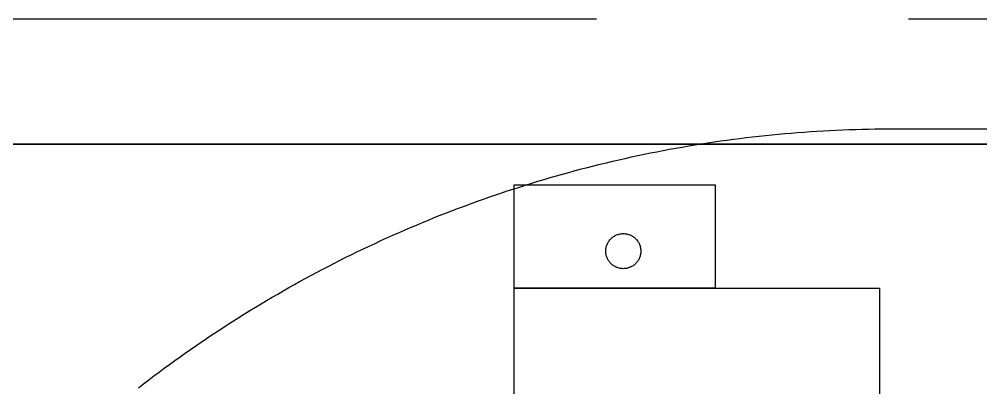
# Model space of a CAD drawing. Header units: millimetres. Extents: x 340 to 1003762, y 22 to 362022.
# Drawn here: x 421.0177 to 421.403, y 90.198 to 90.3456 of the extents above; entities that cross this region are included whole.
import ezdxf
from ezdxf.xclip import XClip

# ---------------------------------------------------------------- set-up
doc = ezdxf.new("R2010")
doc.units = ezdxf.units.MM
doc.header["$XCLIPFRAME"] = 0
doc.linetypes.add('LSBB_P_002 - PLANTA 1° NIVEL SALA DE VENTAS$0$DASHDOT2', pattern=[0.5, 0.25, -0.125, 0, -0.125])
for name, color, linetype in [('LSBB_P_002 - PLANTA 1° NIVEL SALA DE VENTAS$0$A-Equipamiento acero inox', 8, 'Continuous'), ('LSBB_P_002 - PLANTA 1° NIVEL SALA DE VENTAS$0$A-TRAS-EQPM', 8, 'Continuous'), ('LSBB_P_002 - PLANTA 1° NIVEL SALA DE VENTAS$0$E-TABIQUE-CAMARA', 1, 'Continuous'), ('LSBB_P_002 - PLANTA 1° NIVEL SALA DE VENTAS$0$EJES', 8, 'LSBB_P_002 - PLANTA 1° NIVEL SALA DE VENTAS$0$DASHDOT2'), ('XREF', 7, 'Continuous')]:
    doc.layers.add(name, color=color, linetype=linetype)

# ---------------------------------------------------------------- blocks, each defined once
blk = doc.blocks.new('LSBB_P_002 - PLANTA 1° NIVEL SALA DE VENTAS$0$laminadora')
at = {"layer": 'LSBB_P_002 - PLANTA 1° NIVEL SALA DE VENTAS$0$A-TRAS-EQPM'}
for p, q in [((-175652.943, 30498.563), (-175683.087, 30498.563)), ((-175653.835, 30498.565), (-175654.094, 30498.563)), ((-175653.576, 30498.566), (-175653.835, 30498.565)), ((-175653.318, 30498.566), (-175653.576, 30498.566)), ((-175653.059, 30498.564), (-175653.318, 30498.566)), ((-175652.8, 30498.561), (-175653.059, 30498.564)), ((-175652.541, 30498.557), (-175652.8, 30498.561)), ((-175652.283, 30498.551), (-175652.541, 30498.557)), ((-175652.024, 30498.544), (-175652.283, 30498.551)), ((-175651.765, 30498.535), (-175652.024, 30498.544)), ((-175651.507, 30498.525), (-175651.765, 30498.535)), ((-175651.248, 30498.514), (-175651.507, 30498.525)), ((-175650.99, 30498.501), (-175651.248, 30498.514)), ((-175650.732, 30498.487), (-175650.99, 30498.501)), ((-175650.473, 30498.472), (-175650.732, 30498.487)), ((-175650.215, 30498.455), (-175650.473, 30498.472)), ((-175649.957, 30498.437), (-175650.215, 30498.455)), ((-175649.699, 30498.418), (-175649.957, 30498.437)), ((-175649.441, 30498.397), (-175649.699, 30498.418)), ((-175649.183, 30498.375), (-175649.441, 30498.397)), ((-175648.926, 30498.352), (-175649.183, 30498.375)), ((-175648.668, 30498.327), (-175648.926, 30498.352)), ((-175648.411, 30498.301), (-175648.668, 30498.327)), ((-175648.153, 30498.273), (-175648.411, 30498.301)), ((-175647.896, 30498.244), (-175648.153, 30498.273)), ((-175647.639, 30498.214), (-175647.896, 30498.244)), ((-175647.382, 30498.183), (-175647.639, 30498.214)), ((-175647.126, 30498.15), (-175647.382, 30498.183)), ((-175646.869, 30498.115), (-175647.126, 30498.15)), ((-175646.613, 30498.08), (-175646.869, 30498.115)), ((-175646.357, 30498.043), (-175646.613, 30498.08)), ((-175646.101, 30498.005), (-175646.357, 30498.043)), ((-175645.845, 30497.965), (-175646.101, 30498.005)), ((-175645.59, 30497.924), (-175645.845, 30497.965)), ((-175645.335, 30497.882), (-175645.59, 30497.924)), ((-175645.08, 30497.838), (-175645.335, 30497.882)), ((-175644.825, 30497.793), (-175645.08, 30497.838)), ((-175644.57, 30497.747), (-175644.825, 30497.793)), ((-175644.316, 30497.699), (-175644.57, 30497.747)), ((-175644.062, 30497.65), (-175644.316, 30497.699)), ((-175643.808, 30497.599), (-175644.062, 30497.65)), ((-175643.554, 30497.548), (-175643.808, 30497.599)), ((-175643.301, 30497.495), (-175643.554, 30497.548)), ((-175643.048, 30497.44), (-175643.301, 30497.495)), ((-175642.796, 30497.385), (-175643.048, 30497.44)), ((-175642.543, 30497.328), (-175642.796, 30497.385)), ((-175642.291, 30497.269), (-175642.543, 30497.328)), ((-175642.039, 30497.21), (-175642.291, 30497.269)), ((-175641.788, 30497.149), (-175642.039, 30497.21)), ((-175641.537, 30497.086), (-175641.788, 30497.149)), ((-175641.286, 30497.023), (-175641.537, 30497.086)), ((-175641.035, 30496.958), (-175641.286, 30497.023)), ((-175640.785, 30496.892), (-175641.035, 30496.958)), ((-175640.536, 30496.824), (-175640.785, 30496.892)), ((-175640.286, 30496.755), (-175640.536, 30496.824)), ((-175640.037, 30496.685), (-175640.286, 30496.755)), ((-175639.788, 30496.614), (-175640.037, 30496.685)), ((-175639.54, 30496.541), (-175639.788, 30496.614)), ((-175639.292, 30496.467), (-175639.54, 30496.541)), ((-175639.045, 30496.391), (-175639.292, 30496.467)), ((-175638.798, 30496.315), (-175639.045, 30496.391)), ((-175646.396, 30496.329), (-175646.396, 30492.186)), ((-175638.345, 30496.329), (-175646.396, 30496.329)), ((-175638.551, 30496.237), (-175638.798, 30496.315)), ((-175638.305, 30496.157), (-175638.551, 30496.237)), ((-175638.345, 30492.186), (-175638.345, 30496.329)), ((-175638.059, 30496.077), (-175638.305, 30496.157)), ((-175637.813, 30495.995), (-175638.059, 30496.077)), ((-175637.568, 30495.912), (-175637.813, 30495.995)), ((-175637.324, 30495.827), (-175637.568, 30495.912)), ((-175637.08, 30495.741), (-175637.324, 30495.827)), ((-175636.836, 30495.654), (-175637.08, 30495.741)), ((-175636.593, 30495.566), (-175636.836, 30495.654)), ((-175636.35, 30495.476), (-175636.593, 30495.566)), ((-175636.108, 30495.386), (-175636.35, 30495.476)), ((-175635.866, 30495.294), (-175636.108, 30495.386)), ((-175635.625, 30495.2), (-175635.866, 30495.294)), ((-175635.384, 30495.105), (-175635.625, 30495.2)), ((-175635.143, 30495.01), (-175635.384, 30495.105)), ((-175634.904, 30494.912), (-175635.143, 30495.01)), ((-175634.664, 30494.814), (-175634.904, 30494.912)), ((-175634.426, 30494.714), (-175634.664, 30494.814)), ((-175634.187, 30494.613), (-175634.426, 30494.714)), ((-175633.95, 30494.511), (-175634.187, 30494.613)), ((-175633.713, 30494.408), (-175633.95, 30494.511)), ((-175643.3, 30494.059), (-175643.318, 30494.03)), ((-175643.28, 30494.087), (-175643.3, 30494.059)), ((-175643.259, 30494.115), (-175643.28, 30494.087)), ((-175643.236, 30494.141), (-175643.259, 30494.115)), ((-175643.212, 30494.166), (-175643.236, 30494.141)), ((-175643.187, 30494.189), (-175643.212, 30494.166)), ((-175643.161, 30494.212), (-175643.187, 30494.189)), ((-175643.134, 30494.233), (-175643.161, 30494.212)), ((-175643.106, 30494.253), (-175643.134, 30494.233)), ((-175643.077, 30494.272), (-175643.106, 30494.253)), ((-175643.047, 30494.289), (-175643.077, 30494.272)), ((-175643.016, 30494.304), (-175643.047, 30494.289)), ((-175642.984, 30494.318), (-175643.016, 30494.304)), ((-175642.952, 30494.33), (-175642.984, 30494.318)), ((-175642.92, 30494.341), (-175642.952, 30494.33)), ((-175642.886, 30494.35), (-175642.92, 30494.341)), ((-175642.853, 30494.358), (-175642.886, 30494.35)), ((-175642.819, 30494.364), (-175642.853, 30494.358)), ((-175642.784, 30494.368), (-175642.819, 30494.364)), ((-175642.75, 30494.371), (-175642.784, 30494.368)), ((-175642.716, 30494.371), (-175642.75, 30494.371)), ((-175642.681, 30494.371), (-175642.716, 30494.371)), ((-175642.647, 30494.368), (-175642.681, 30494.371)), ((-175642.612, 30494.364), (-175642.647, 30494.368)), ((-175642.579, 30494.358), (-175642.612, 30494.364)), ((-175642.545, 30494.35), (-175642.579, 30494.358)), ((-175642.512, 30494.341), (-175642.545, 30494.35)), ((-175642.479, 30494.33), (-175642.512, 30494.341)), ((-175642.447, 30494.318), (-175642.479, 30494.33)), ((-175642.415, 30494.304), (-175642.447, 30494.318)), ((-175642.384, 30494.289), (-175642.415, 30494.304)), ((-175642.354, 30494.272), (-175642.384, 30494.289)), ((-175642.325, 30494.253), (-175642.354, 30494.272)), ((-175642.297, 30494.233), (-175642.325, 30494.253)), ((-175642.27, 30494.212), (-175642.297, 30494.233)), ((-175642.244, 30494.189), (-175642.27, 30494.212)), ((-175642.219, 30494.166), (-175642.244, 30494.189)), ((-175642.195, 30494.141), (-175642.219, 30494.166)), ((-175642.172, 30494.115), (-175642.195, 30494.141)), ((-175642.151, 30494.087), (-175642.172, 30494.115)), ((-175642.131, 30494.059), (-175642.151, 30494.087)), ((-175642.113, 30494.03), (-175642.131, 30494.059)), ((-175633.476, 30494.303), (-175633.713, 30494.408)), ((-175633.24, 30494.197), (-175633.476, 30494.303)), ((-175633.004, 30494.09), (-175633.24, 30494.197)), ((-175632.769, 30493.981), (-175633.004, 30494.09)), ((-175643.417, 30493.703), (-175643.418, 30493.669)), ((-175643.415, 30493.738), (-175643.417, 30493.703)), ((-175643.411, 30493.772), (-175643.415, 30493.738)), ((-175643.405, 30493.806), (-175643.411, 30493.772)), ((-175643.397, 30493.84), (-175643.405, 30493.806)), ((-175643.388, 30493.873), (-175643.397, 30493.84)), ((-175643.377, 30493.906), (-175643.388, 30493.873)), ((-175643.365, 30493.938), (-175643.377, 30493.906)), ((-175643.351, 30493.969), (-175643.365, 30493.938)), ((-175643.335, 30494), (-175643.351, 30493.969)), ((-175643.318, 30494.03), (-175643.335, 30494)), ((-175642.096, 30494), (-175642.113, 30494.03)), ((-175642.08, 30493.969), (-175642.096, 30494)), ((-175642.066, 30493.938), (-175642.08, 30493.969)), ((-175642.054, 30493.906), (-175642.066, 30493.938)), ((-175642.043, 30493.873), (-175642.054, 30493.906)), ((-175642.034, 30493.84), (-175642.043, 30493.873)), ((-175642.026, 30493.806), (-175642.034, 30493.84)), ((-175642.021, 30493.772), (-175642.026, 30493.806)), ((-175642.016, 30493.738), (-175642.021, 30493.772)), ((-175642.014, 30493.703), (-175642.016, 30493.738)), ((-175642.013, 30493.669), (-175642.014, 30493.703)), ((-175632.535, 30493.872), (-175632.769, 30493.981)), ((-175632.301, 30493.761), (-175632.535, 30493.872)), ((-175632.068, 30493.649), (-175632.301, 30493.761)), ((-175643.418, 30493.669), (-175643.417, 30493.634)), ((-175643.417, 30493.634), (-175643.415, 30493.6)), ((-175643.415, 30493.6), (-175643.411, 30493.566)), ((-175643.411, 30493.566), (-175643.405, 30493.532)), ((-175643.405, 30493.532), (-175643.397, 30493.498)), ((-175643.397, 30493.498), (-175643.388, 30493.465)), ((-175643.388, 30493.465), (-175643.377, 30493.432)), ((-175643.377, 30493.432), (-175643.365, 30493.4)), ((-175643.365, 30493.4), (-175643.351, 30493.369)), ((-175643.351, 30493.369), (-175643.335, 30493.338)), ((-175643.335, 30493.338), (-175643.318, 30493.308)), ((-175643.318, 30493.308), (-175643.3, 30493.279)), ((-175642.131, 30493.279), (-175642.113, 30493.308)), ((-175642.113, 30493.308), (-175642.096, 30493.338)), ((-175642.096, 30493.338), (-175642.08, 30493.369)), ((-175642.08, 30493.369), (-175642.066, 30493.4)), ((-175642.066, 30493.4), (-175642.054, 30493.432)), ((-175642.054, 30493.432), (-175642.043, 30493.465)), ((-175642.043, 30493.465), (-175642.034, 30493.498)), ((-175642.034, 30493.498), (-175642.026, 30493.532)), ((-175642.026, 30493.532), (-175642.021, 30493.566)), ((-175642.021, 30493.566), (-175642.016, 30493.6)), ((-175642.016, 30493.6), (-175642.014, 30493.634)), ((-175642.014, 30493.634), (-175642.013, 30493.669)), ((-175631.835, 30493.535), (-175632.068, 30493.649)), ((-175631.603, 30493.421), (-175631.835, 30493.535)), ((-175631.372, 30493.305), (-175631.603, 30493.421)), ((-175631.141, 30493.188), (-175631.372, 30493.305)), ((-175643.3, 30493.279), (-175643.28, 30493.25)), ((-175643.28, 30493.25), (-175643.259, 30493.223)), ((-175643.259, 30493.223), (-175643.236, 30493.197)), ((-175643.236, 30493.197), (-175643.212, 30493.172)), ((-175643.212, 30493.172), (-175643.187, 30493.148)), ((-175643.187, 30493.148), (-175643.161, 30493.126)), ((-175643.161, 30493.126), (-175643.134, 30493.105)), ((-175643.134, 30493.105), (-175643.106, 30493.085)), ((-175643.106, 30493.085), (-175643.077, 30493.066)), ((-175643.077, 30493.066), (-175643.047, 30493.049)), ((-175643.047, 30493.049), (-175643.016, 30493.034)), ((-175643.016, 30493.034), (-175642.984, 30493.02)), ((-175642.984, 30493.02), (-175642.952, 30493.007)), ((-175642.952, 30493.007), (-175642.92, 30492.997)), ((-175642.92, 30492.997), (-175642.886, 30492.987)), ((-175642.886, 30492.987), (-175642.853, 30492.98)), ((-175642.853, 30492.98), (-175642.819, 30492.974)), ((-175642.819, 30492.974), (-175642.784, 30492.97)), ((-175642.784, 30492.97), (-175642.75, 30492.967)), ((-175642.75, 30492.967), (-175642.716, 30492.966)), ((-175642.716, 30492.966), (-175642.681, 30492.967)), ((-175642.681, 30492.967), (-175642.647, 30492.97)), ((-175642.647, 30492.97), (-175642.612, 30492.974)), ((-175642.612, 30492.974), (-175642.579, 30492.98)), ((-175642.579, 30492.98), (-175642.545, 30492.987)), ((-175642.545, 30492.987), (-175642.512, 30492.997)), ((-175642.512, 30492.997), (-175642.479, 30493.007)), ((-175642.479, 30493.007), (-175642.447, 30493.02)), ((-175642.447, 30493.02), (-175642.415, 30493.034)), ((-175642.415, 30493.034), (-175642.384, 30493.049)), ((-175642.384, 30493.049), (-175642.354, 30493.066)), ((-175642.354, 30493.066), (-175642.325, 30493.085)), ((-175642.325, 30493.085), (-175642.297, 30493.105)), ((-175642.297, 30493.105), (-175642.27, 30493.126)), ((-175642.27, 30493.126), (-175642.244, 30493.148)), ((-175642.244, 30493.148), (-175642.219, 30493.172)), ((-175642.219, 30493.172), (-175642.195, 30493.197)), ((-175642.195, 30493.197), (-175642.172, 30493.223)), ((-175642.172, 30493.223), (-175642.151, 30493.25)), ((-175642.151, 30493.25), (-175642.131, 30493.279)), ((-175630.911, 30493.07), (-175631.141, 30493.188)), ((-175630.681, 30492.951), (-175630.911, 30493.07)), ((-175630.453, 30492.83), (-175630.681, 30492.951)), ((-175630.224, 30492.708), (-175630.453, 30492.83)), ((-175629.997, 30492.585), (-175630.224, 30492.708)), ((-175629.77, 30492.461), (-175629.997, 30492.585)), ((-175652.983, 30492.186), (-175652.983, 30483.413)), ((-175638.345, 30492.186), (-175652.983, 30492.186)), ((-175646.396, 30492.186), (-175638.345, 30492.186)), ((-175638.345, 30483.413), (-175638.345, 30492.186)), ((-175629.543, 30492.336), (-175629.77, 30492.461)), ((-175629.318, 30492.209), (-175629.543, 30492.336)), ((-175629.093, 30492.081), (-175629.318, 30492.209)), ((-175628.868, 30491.952), (-175629.093, 30492.081)), ((-175628.645, 30491.822), (-175628.868, 30491.952)), ((-175628.422, 30491.691), (-175628.645, 30491.822)), ((-175628.199, 30491.558), (-175628.422, 30491.691)), ((-175627.978, 30491.425), (-175628.199, 30491.558)), ((-175627.757, 30491.29), (-175627.978, 30491.425)), ((-175627.537, 30491.154), (-175627.757, 30491.29)), ((-175627.317, 30491.017), (-175627.537, 30491.154)), ((-175627.099, 30490.879), (-175627.317, 30491.017)), ((-175626.881, 30490.739), (-175627.099, 30490.879)), ((-175626.663, 30490.599), (-175626.881, 30490.739)), ((-175626.447, 30490.457), (-175626.663, 30490.599)), ((-175626.231, 30490.314), (-175626.447, 30490.457)), ((-175626.016, 30490.17), (-175626.231, 30490.314)), ((-175625.802, 30490.025), (-175626.016, 30490.17)), ((-175625.588, 30489.879), (-175625.802, 30490.025)), ((-175625.376, 30489.732), (-175625.588, 30489.879)), ((-175625.164, 30489.583), (-175625.376, 30489.732)), ((-175624.953, 30489.434), (-175625.164, 30489.583)), ((-175624.742, 30489.283), (-175624.953, 30489.434)), ((-175624.533, 30489.131), (-175624.742, 30489.283)), ((-175624.324, 30488.979), (-175624.533, 30489.131)), ((-175624.116, 30488.825), (-175624.324, 30488.979)), ((-175623.909, 30488.67), (-175624.116, 30488.825)), ((-175623.703, 30488.513), (-175623.909, 30488.67)), ((-175623.497, 30488.356), (-175623.703, 30488.513)), ((-175623.292, 30488.198), (-175623.497, 30488.356))]:
    blk.add_line(p, q, dxfattribs=at)
blk = doc.blocks.new('LSBB_P_002 - PLANTA 1° NIVEL SALA DE VENTAS', base_point=(223.56961, 14.22023))
at = {"layer": 'LSBB_P_002 - PLANTA 1° NIVEL SALA DE VENTAS$0$A-Equipamiento acero inox'}
blk.add_lwpolyline([(835.68948, 304.51565), (837.08948, 304.51565), (837.08948, 305.11565), (835.68948, 305.11565)], close=True, dxfattribs=at)
at = {"layer": 'LSBB_P_002 - PLANTA 1° NIVEL SALA DE VENTAS$0$E-TABIQUE-CAMARA'}
blk.add_line((835.68948, 305.11565), (843.28948, 305.11565), dxfattribs=at)
at = {"layer": 'LSBB_P_002 - PLANTA 1° NIVEL SALA DE VENTAS$0$EJES'}
blk.add_line((879.73764, 305.16565), (769.05721, 305.16565), dxfattribs=at)
at = {"layer": 'LSBB_P_002 - PLANTA 1° NIVEL SALA DE VENTAS$0$A-Equipamiento acero inox', "xscale": -0.010000000000578, "yscale": 0.010000000000578, "zscale": 0.010000000000578}
blk.add_blockref('LSBB_P_002 - PLANTA 1° NIVEL SALA DE VENTAS$0$laminadora', (-919.87874, 0.1361), dxfattribs=at)

msp = doc.modelspace()

# ---------------------------------------------------------------- block references
at = {"layer": 'XREF'}
ref = msp.add_blockref('LSBB_P_002 - PLANTA 1° NIVEL SALA DE VENTAS', (-191.71902, -200.59983), dxfattribs=at)
XClip(ref).set_block_clipping_path([(755.454857474, 236.6800249606), (887.3150098981, 333.6713636781)])

doc.saveas('drawing.dxf')
